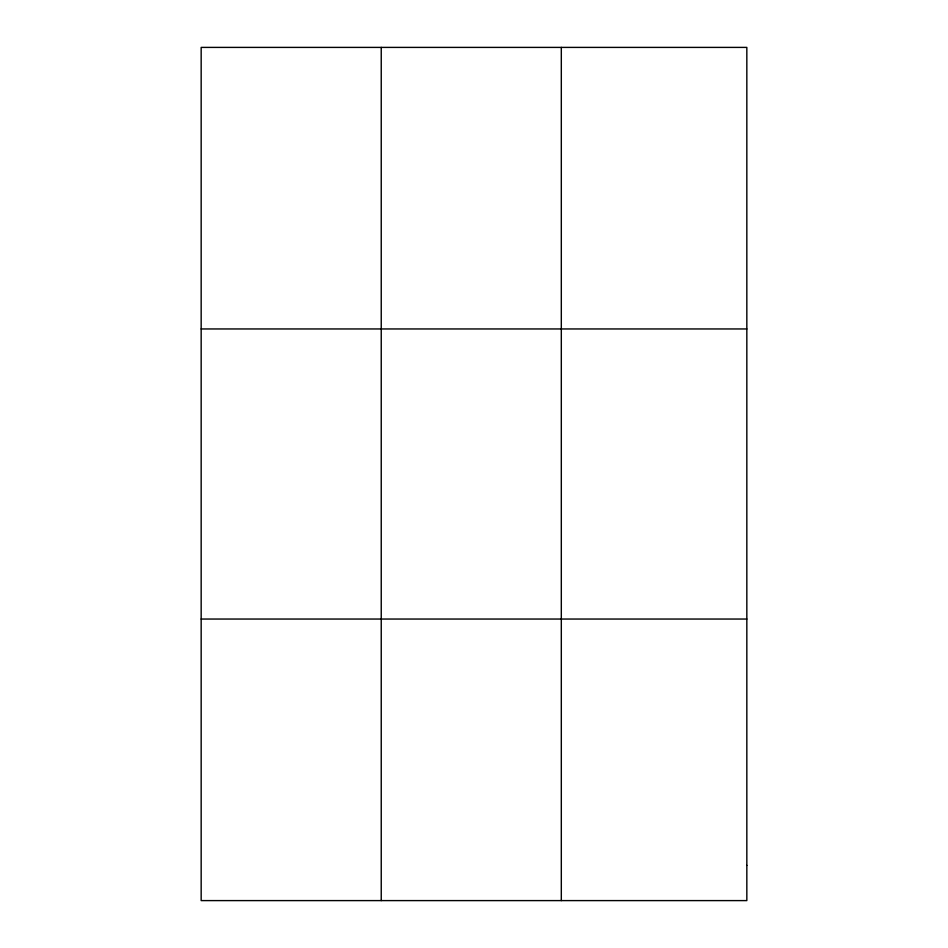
<?xml version="1.0" encoding="UTF-8"?>
<svg xmlns="http://www.w3.org/2000/svg" width="948" height="948" viewBox="0 0 948 948"><rect width="100%" height="100%" fill="white"/><g stroke="black" fill="none" stroke-linecap="round" stroke-linejoin="round"><path stroke-width="1.42" d="M381.238 900.6L381.238 47.4M561.311 900.6L561.311 47.4M201.166 328.956L746.834 328.956M201.166 619.044L746.834 619.044M746.834 865.405L746.834 900.6L201.166 900.6L201.166 47.4L746.834 47.4L746.834 865.405"/></g></svg>
